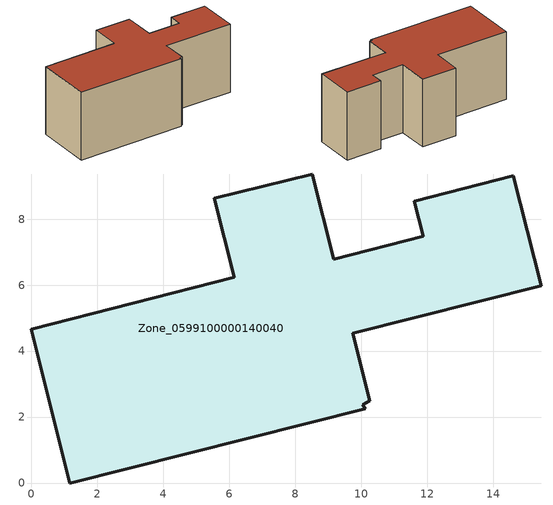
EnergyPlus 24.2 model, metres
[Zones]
Zone_0599100000140040
 floor ground (C_G): 11.61,8.55 14.62,9.31 15.46,5.98 9.75,4.54 10.27,2.5 10.05,2.37 10.12,2.25 1.17,0 0,4.66 6.15,6.24 5.55,8.63 8.52,9.37 9.17,6.79 11.88,7.48 z0
 wall outside (C_F): 14.62,9.31 11.61,8.55 11.88,7.48 9.17,6.79 8.52,9.37 5.55,8.63 6.15,6.24 0,4.66 1.17,0 10.12,2.25 10.05,2.37 10.27,2.5 9.75,4.54 15.46,5.98 14.62,9.31 z0:5.92
 roof outside (C_R): 10.12,2.25 10.05,2.37 10.27,2.5 9.75,4.54 15.46,5.98 14.62,9.31 11.61,8.55 11.88,7.48 9.17,6.79 8.52,9.37 5.55,8.63 6.15,6.24 0,4.66 1.17,0 z5.92
[BUILDING]
Pand.0599100000140040: North Axis=0; Terrain=City; Loads Convergence Tolerance Value=0.04; Temperature Convergence Tolerance Value=0.4; Solar Distribution=FullExterior; Maximum Number of Warmup Days=25; Minimum Number of Warmup Days=1
[Site:Location]
Rotterdam.The.Hague.AP_ZH_NLD Design_Conditions: Latitude=51.96; Longitude=4.45; Time Zone=1; Elevation=-4.5
[SITE:GROUNDTEMPERATURE:BUILDINGSURFACE]
18, 18, 18, 18, 18, 18, 18, 18, 18, 18, 18, 18
[MATERIAL] Thermal Absorptance=0.9; Solar Absorptance=0.7; Visible Absorptance=0.7
Name | Roughness | Thickness | Conductivity | Density | Specific Heat
G.TI.1965-1974 | MediumSmooth | 0.15 | 0.882353 | 540 | 1210
F.TI.1965-1974 | Rough | 0.3 | 0.697674 | 1920 | 840
R.TI.1965-1974 | MediumRough | 0.2 | 0.232558 | 1500 | 1000
[CONSTRUCTION]
C_G: G.TI.1965-1974
C_F: F.TI.1965-1974
C_R: R.TI.1965-1974
[ZONE]
Zone_0599100000140040: Type=1; Multiplier=1; Ceiling Height=Autocalculate; Volume=Autocalculate; Floor Area=autocalculate; Part of Total Floor Area=Yes
[ZONEINFILTRATION:DESIGNFLOWRATE]
Infil_Zone_0599100000140040: Zone or ZoneList or Space or SpaceList=Zone_0599100000140040; Schedule=AlwaysOn; Design Flow Rate Calculation Method=Flow/Area; Flow Rate per Floor Area=0.003; Constant Term Coefficient=1; Temperature Term Coefficient=0; Velocity Term Coefficient=0; Velocity Squared Term Coefficient=0
[HVACTEMPLATE:ZONE:IDEALLOADSAIRSYSTEM]
Zone_0599100000140040: Maximum Heating Supply Air Temperature=50; Minimum Cooling Supply Air Temperature=13; Maximum Heating Supply Air Humidity Ratio=0.0156; Minimum Cooling Supply Air Humidity Ratio=0.0077; Heating Limit=NoLimit; Cooling Limit=NoLimit; Dehumidification Control Type=ConstantSensibleHeatRatio; Cooling Sensible Heat Ratio=0.7; Dehumidification Setpoint=60; Humidification Control Type=None; Humidification Setpoint=30; Outdoor Air Method=None; Outdoor Air Flow Rate per Person=0.00944; Outdoor Air Flow Rate per Zone Floor Area=0; Outdoor Air Flow Rate per Zone=0; Demand Controlled Ventilation Type=None; Outdoor Air Economizer Type=NoEconomizer; Heat Recovery Type=None; Sensible Heat Recovery Effectiveness=0.7; Latent Heat Recovery Effectiveness=0.65
[ZONECONTROL:THERMOSTAT]
ThermostatControl_Zone_0599100000140040: Zone or ZoneList=Zone_0599100000140040; Control Type Schedule=DualSetpointControlType; Control 1=Thermostat_Zone_0599100000140040; Temperature Difference Between Cutout And Setpoint=0
[THERMOSTATSETPOINT:DUALSETPOINT]
Thermostat_Zone_0599100000140040: Heating Setpoint Temperature Schedule=HeatingSetpoint_Zone_0599100000140040; Cooling Setpoint Temperature Schedule=CoolingSetpoint_Zone_0599100000140040
[SCHEDULE:COMPACT]
HeatingSetpoint_Zone_0599100000140040: Through: 12/31, For: AllDays, Until: 24:00, 21
CoolingSetpoint_Zone_0599100000140040: Through: 12/31, For: AllDays, Until: 24:00, 24
DualSetpointControlType: Through: 12/31, For: AllDays, Until: 24:00, 4
AlwaysOn: Through: 12/31, For: AllDays, Until: 24:00, 1
